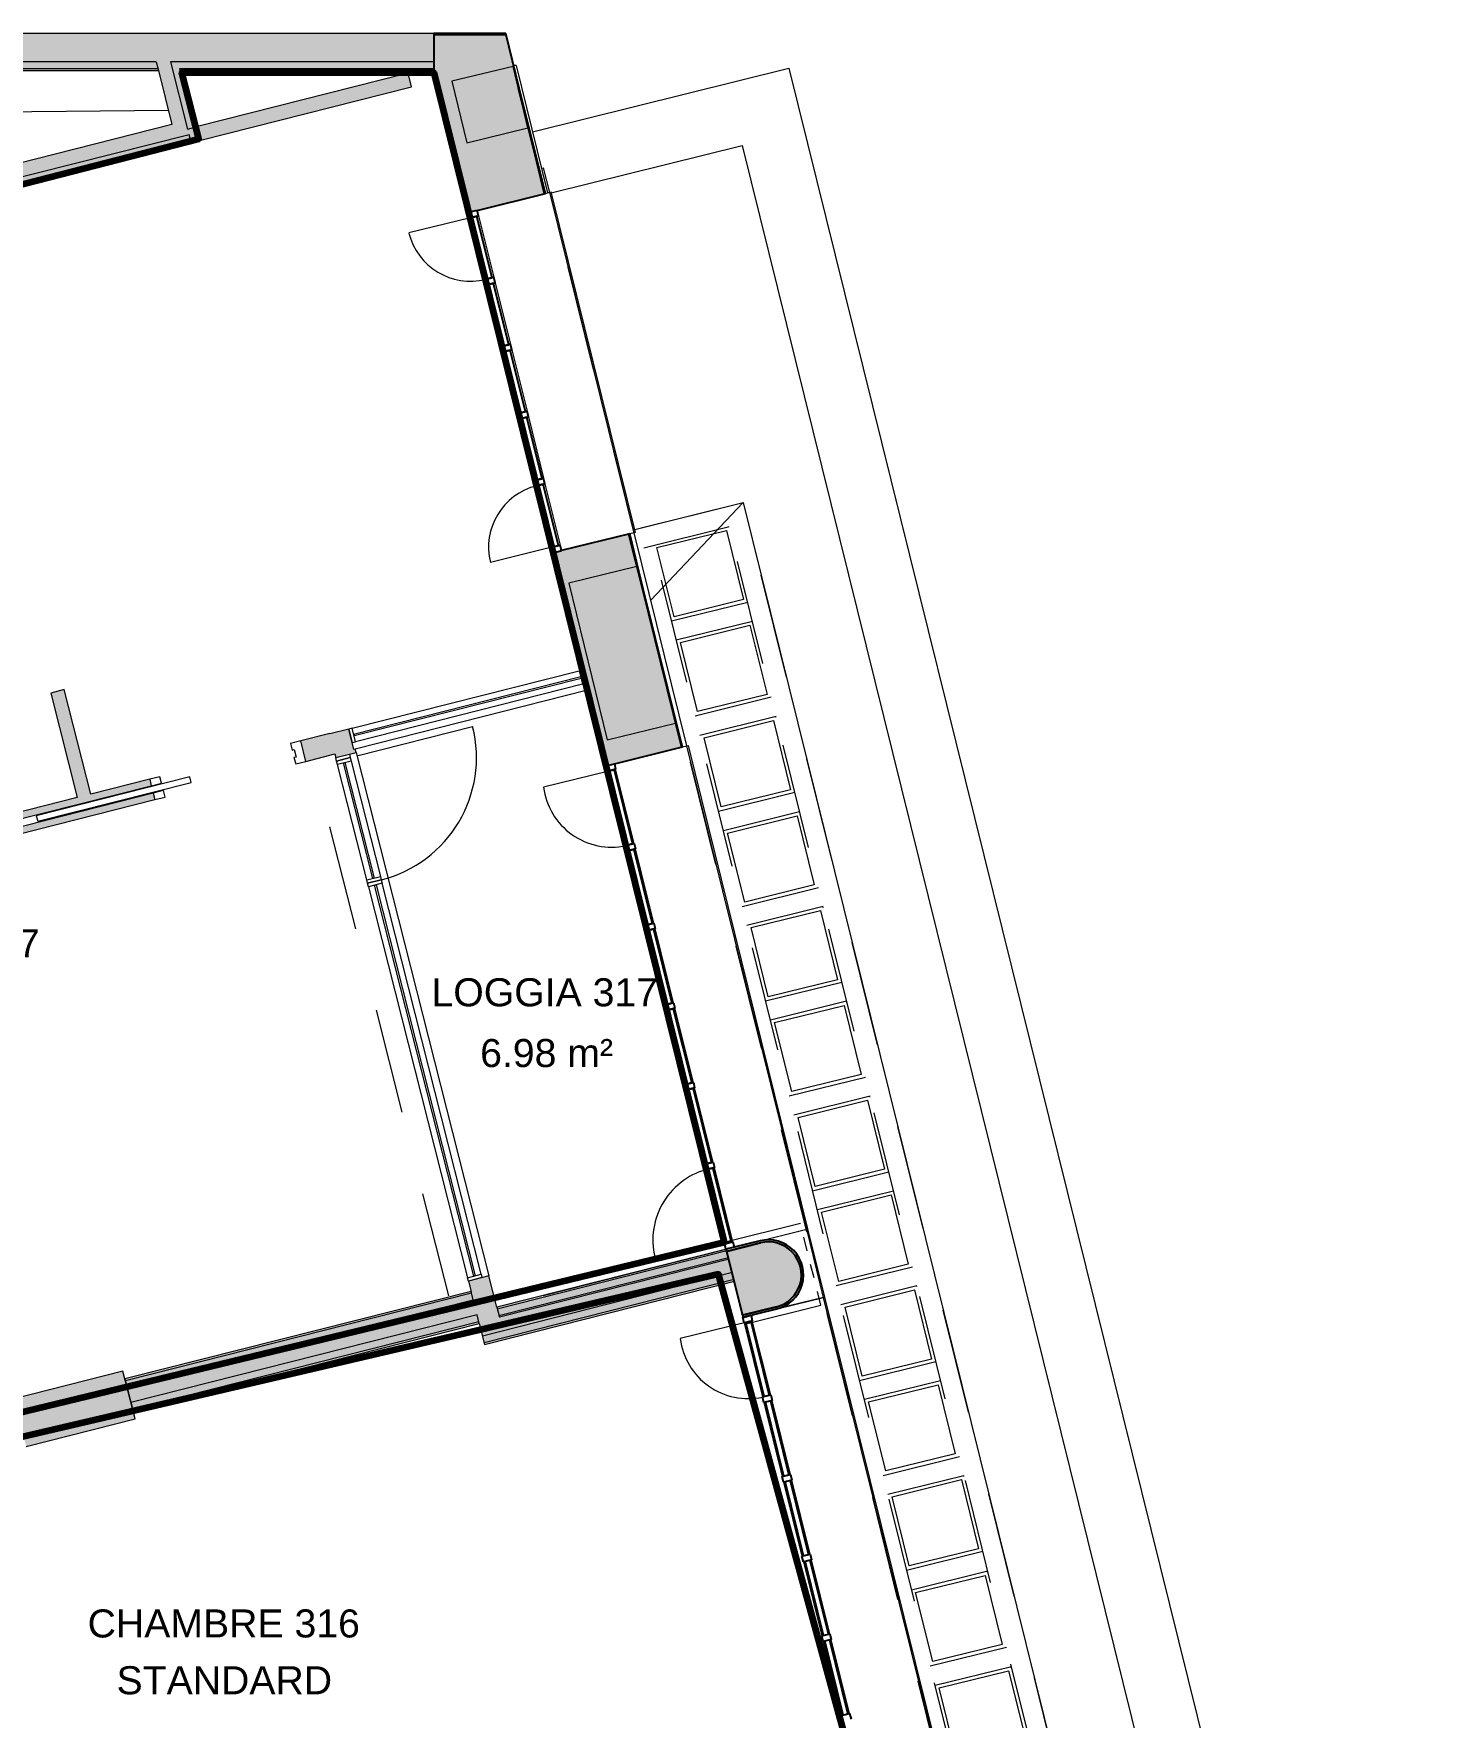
# Model space of a CAD drawing. Header units: metres. Extents: x -227.9 to -140, y 38 to 92.1.
# Drawn here: x -150.71 to -140.77, y 57.11 to 69.11 of the extents above; entities that cross this region are included whole.
import ezdxf

# ---------------------------------------------------------------- set-up
doc = ezdxf.new("R2010")
doc.units = ezdxf.units.M
doc.linetypes.add('JIS_02_0.7', pattern=[1.35, 0.75, -0.6])
doc.linetypes.add('Projeté', pattern=[0.003969, 0.002381, -0.001587])
for name, color, linetype, lineweight in [('A-AREA-IDEN', 7, 'Continuous', 9), ('A-DOOR', 7, 'Continuous', 5), ('A-FLOR', 7, 'Continuous', 5), ('A-GLAZ', 7, 'Continuous', 5), ('A-WALL', 7, 'Continuous', 5), ('A-WALL-PATT', 7, 'Continuous', 13), ('I-WALL', 7, 'Continuous', 5), ('Q-SPCQ', 7, 'Continuous', 5), ('S-COLS', 7, 'Continuous', 5)]:
    doc.layers.add(name, color=color, linetype=linetype, lineweight=lineweight)
doc.layers.add('A-DETL', color=94, linetype='Continuous', lineweight=5, true_color=0x00a600)
doc.layers.add('A-DETL-MBND', color=9, linetype='Continuous', lineweight=5, true_color=0xc0c0c0)
doc.layers.add('Chambre', color=40, linetype='Continuous')
doc.styles.add('Arial_1', font='arial.ttf', dxfattribs={"height": 0.2})

msp = doc.modelspace()

# ---------------------------------------------------------------- hatches: boundary and pattern name
at = {"layer": 'A-WALL', "true_color": 0xaaaaaa}
msp.add_hatch(color=253, dxfattribs=at).paths.add_polyline_path([(-147.893, 68.911), (-147.856, 68.911), (-147.856, 69.111), (-169.889, 69.111), (-169.889, 68.911), (-149.537, 68.911)])
at = {"layer": 'A-WALL', "true_color": 0x808080}
for points in [[(-147.341, 69.101), (-147.344, 69.111), (-147.856, 69.111), (-147.856, 69.101)], [(-147.791, 68.588), (-147.247, 68.723), (-147.341, 69.101), (-147.856, 69.101), (-147.856, 68.849), (-147.813, 68.679)], [(-146.627, 63.89), (-146.094, 64.022), (-146.109, 64.087), (-146.546, 63.978), (-146.549, 63.988), (-146.597, 63.976), (-146.607, 64.015), (-146.655, 64.003)], [(-146.094, 64.022), (-146.084, 64.025), (-146.1, 64.089), (-146.109, 64.087)], [(-145.654, 59.959), (-145.411, 60.019), (-145.358, 60.038), (-145.312, 60.069), (-145.273, 60.109), (-145.244, 60.157), (-145.226, 60.21), (-145.221, 60.266), (-145.228, 60.321), (-145.248, 60.374), (-145.278, 60.421), (-145.319, 60.46), (-145.367, 60.488), (-145.42, 60.506), (-145.476, 60.511), (-145.531, 60.504), (-145.774, 60.444), (-145.77, 60.429), (-145.527, 60.489), (-145.475, 60.496), (-145.423, 60.491), (-145.373, 60.475), (-145.328, 60.448), (-145.29, 60.411), (-145.261, 60.367), (-145.243, 60.318), (-145.236, 60.266), (-145.241, 60.213), (-145.257, 60.163), (-145.285, 60.118), (-145.321, 60.08), (-145.365, 60.051), (-145.414, 60.033), (-145.657, 59.973)], [(-145.657, 59.973), (-145.414, 60.033), (-145.365, 60.051), (-145.321, 60.08), (-145.285, 60.118), (-145.257, 60.163), (-145.241, 60.213), (-145.236, 60.266), (-145.243, 60.318), (-145.261, 60.367), (-145.29, 60.411), (-145.328, 60.448), (-145.373, 60.475), (-145.426, 60.492), (-145.475, 60.496), (-145.527, 60.489), (-145.77, 60.429), (-145.69, 60.106)]]:
    msp.add_hatch(color=8, dxfattribs=at).paths.add_polyline_path(points)
at = {"layer": 'A-WALL', "true_color": 0xaaaaaa}
h = msp.add_hatch(color=253, dxfattribs=at)
h.paths.add_polyline_path([(-147.856, 68.861), (-147.856, 68.911), (-149.733, 68.911), (-149.72, 68.861), (-147.893, 68.861)])
h.paths.add_polyline_path([(-150.359, 68.861), (-149.824, 68.861), (-149.836, 68.911), (-154.407, 68.911), (-154.394, 68.861), (-151.182, 68.861)])
h.paths.add_polyline_path([(-154.549, 68.861), (-154.554, 68.882), (-154.639, 68.861), (-154.601, 68.861)])
h.paths.add_polyline_path([(-155.293, 68.861), (-155.25, 68.861), (-155.052, 68.911), (-161.283, 68.911), (-161.269, 68.861), (-156.115, 68.861)])
h.paths.add_polyline_path([(-161.476, 68.861), (-161.425, 68.861), (-161.438, 68.911), (-169.889, 68.911), (-169.889, 68.861), (-161.871, 68.861)])
h = msp.add_hatch(color=253, dxfattribs=at)
h.paths.add_polyline_path([(-147.856, 68.848), (-147.856, 68.861), (-149.669, 68.861), (-149.666, 68.848), (-147.893, 68.848)])
h.paths.add_polyline_path([(-149.82, 68.848), (-149.824, 68.861), (-154.394, 68.861), (-154.391, 68.848), (-150.359, 68.848)])
h.paths.add_polyline_path([(-156.115, 68.848), (-155.301, 68.848), (-155.25, 68.861), (-161.269, 68.861), (-161.266, 68.848), (-157.76, 68.848)])
h.paths.add_polyline_path([(-161.473, 68.848), (-161.476, 68.861), (-169.889, 68.861), (-169.889, 68.848), (-161.486, 68.848)])
at = {"layer": 'A-WALL', "true_color": 0x808080}
h = msp.add_hatch(color=8, dxfattribs=at)
h.paths.add_polyline_path([(-143.142, 49.817), (-142.695, 49.927), (-142.697, 49.937), (-142.649, 49.949), (-142.659, 49.988), (-142.62, 49.998), (-143.28, 52.662), (-143.717, 52.554), (-143.714, 52.545), (-143.763, 52.533), (-143.753, 52.494), (-143.802, 52.482), (-143.168, 49.925)])
h.paths.add_polyline_path([(-146.597, 63.976), (-146.549, 63.988), (-146.546, 63.978), (-146.109, 64.087), (-146.372, 65.148), (-146.809, 65.04), (-146.807, 65.03), (-146.855, 65.018), (-146.846, 64.979), (-146.894, 64.967), (-146.655, 64.003), (-146.607, 64.015)])
h.paths.add_polyline_path([(-147.615, 68.086), (-147.566, 68.098), (-147.564, 68.088), (-147.127, 68.196), (-147.257, 68.72), (-147.791, 68.588), (-147.673, 68.112), (-147.625, 68.124)])
h = msp.add_hatch(color=8, dxfattribs=at)
h.paths.add_polyline_path([(-142.62, 49.998), (-142.61, 50), (-143.27, 52.665), (-143.28, 52.662), (-142.959, 51.367)])
h.paths.add_polyline_path([(-146.109, 64.087), (-146.1, 64.089), (-146.363, 65.151), (-146.372, 65.148), (-146.248, 64.646)])
h.paths.add_polyline_path([(-147.127, 68.196), (-147.118, 68.198), (-147.247, 68.723), (-147.257, 68.72), (-147.247, 68.679)])
h = msp.add_hatch(color=8, dxfattribs=at)
h.paths.add_polyline_path([(-146.894, 64.967), (-146.846, 64.979), (-146.855, 65.018), (-146.807, 65.03), (-146.809, 65.04), (-146.372, 65.148), (-146.47, 65.543), (-147.004, 65.41), (-146.946, 65.175)])
h.paths.add_polyline_path([(-147.605, 67.837), (-147.071, 67.969), (-147.127, 68.196), (-147.564, 68.088), (-147.566, 68.098), (-147.615, 68.086), (-147.625, 68.124), (-147.673, 68.112), (-147.609, 67.851)])
h = msp.add_hatch(color=8, dxfattribs=at)
h.paths.add_polyline_path([(-146.372, 65.148), (-146.363, 65.151), (-146.46, 65.545), (-146.47, 65.543), (-146.451, 65.464)])
h.paths.add_polyline_path([(-147.071, 67.969), (-147.061, 67.972), (-147.118, 68.198), (-147.127, 68.196), (-147.114, 68.143)])
at = {"layer": 'A-WALL-PATT', "lineweight": 5, "true_color": 0xaaaaaa}
for points in [[(-147.389, 59.959), (-145.752, 60.374), (-145.755, 60.383), (-147.392, 59.969)], [(-150.04, 59.448), (-147.573, 60.073), (-147.575, 60.082), (-150.043, 59.458)]]:
    msp.add_hatch(color=253, dxfattribs=at).paths.add_polyline_path(points)
at = {"layer": 'I-WALL', "true_color": 0xaaaaaa}
for points in [[(-149.723, 68.463), (-149.626, 68.487), (-149.733, 68.911), (-149.836, 68.911), (-149.778, 68.679)], [(-149.612, 68.431), (-149.563, 68.443), (-149.669, 68.861), (-149.72, 68.861), (-149.626, 68.487)], [(-149.563, 68.443), (-149.551, 68.447), (-149.652, 68.848), (-149.666, 68.848), (-149.577, 68.5)], [(-149.587, 68.334), (-148.015, 68.732), (-148.04, 68.829), (-149.612, 68.431), (-149.589, 68.342)], [(-153.993, 67.278), (-149.601, 68.39), (-149.626, 68.487), (-154.018, 67.375)], [(-150.398, 63.664), (-150.301, 63.689), (-150.491, 64.434), (-150.587, 64.409), (-150.436, 63.811)], [(-147.404, 60.017), (-145.767, 60.432), (-145.77, 60.444), (-147.407, 60.03)], [(-147.392, 59.969), (-145.755, 60.383), (-145.767, 60.432), (-147.404, 60.017)], [(-147.498, 59.777), (-145.715, 60.228), (-145.728, 60.277), (-147.51, 59.825)], [(-147.365, 59.862), (-145.728, 60.277), (-145.752, 60.374), (-147.389, 59.959)], [(-150.055, 59.506), (-147.588, 60.131), (-147.591, 60.143), (-150.058, 59.519)], [(-147.495, 59.764), (-145.712, 60.216), (-145.715, 60.228), (-147.498, 59.777)], [(-150.043, 59.458), (-147.575, 60.082), (-147.588, 60.131), (-150.055, 59.506)], [(-150.016, 59.351), (-147.548, 59.976), (-147.573, 60.073), (-150.04, 59.448)], [(-150.003, 59.302), (-147.536, 59.927), (-147.548, 59.976), (-150.016, 59.351)], [(-150, 59.29), (-147.533, 59.915), (-147.536, 59.927), (-150.003, 59.302)]]:
    msp.add_hatch(color=253, dxfattribs=at).paths.add_polyline_path(points)
h = msp.add_hatch(color=253, dxfattribs=at)
h.paths.add_polyline_path([(-153.981, 67.229), (-151.483, 67.862), (-151.496, 67.91), (-153.993, 67.278)])
h.paths.add_polyline_path([(-151.387, 67.887), (-149.589, 68.342), (-149.601, 68.39), (-151.399, 67.935)])
h = msp.add_hatch(color=253, dxfattribs=at)
h.paths.add_polyline_path([(-153.978, 67.217), (-151.48, 67.849), (-151.483, 67.862), (-153.981, 67.229)])
h.paths.add_polyline_path([(-151.383, 67.874), (-149.525, 68.345), (-149.526, 68.35), (-149.587, 68.334), (-149.589, 68.342), (-151.387, 67.887)])
h = msp.add_hatch(color=253, dxfattribs=at)
h.paths.add_polyline_path([(-152.879, 62.881), (-149.845, 63.65), (-149.856, 63.696), (-150.894, 63.433), (-150.907, 63.486), (-149.87, 63.749), (-149.881, 63.795), (-152.916, 63.026)])
h.paths.add_polyline_path([(-148.769, 63.922), (-148.562, 63.975), (-148.598, 64.12), (-148.805, 64.068), (-148.777, 63.953)])
h = msp.add_hatch(color=253, dxfattribs=at)
h.paths.add_polyline_path([(-147.51, 59.825), (-147.365, 59.862), (-147.464, 60.254), (-147.61, 60.217), (-147.533, 59.915)])
h.paths.add_polyline_path([(-148.555, 63.949), (-148.41, 63.986), (-148.416, 64.01), (-148.426, 64.007), (-148.463, 64.153), (-148.598, 64.119), (-148.562, 63.975)])
at = {"layer": 'S-COLS', "true_color": 0x808080}
for points in [[(-147.622, 68.333), (-147.185, 68.44), (-147.291, 68.877), (-147.728, 68.771), (-147.706, 68.679)], [(-146.62, 64.076), (-146.134, 64.195), (-146.408, 65.312), (-146.894, 65.193), (-146.698, 64.392)], [(-150.762, 59.038), (-149.986, 59.234), (-150.072, 59.574), (-150.848, 59.377)]]:
    msp.add_hatch(color=8, dxfattribs=at).paths.add_polyline_path(points)

# ---------------------------------------------------------------- linework, layer by layer
at = {"layer": 'A-DETL', "color": 7, "linetype": 'JIS_02_0.7'}
for p, q in [((-146.393, 65.407), (-147.008, 67.892)), ((-145.65, 65.765), (-146.392, 65.581)), ((-142.097, 51.419), (-145.65, 65.765)), ((-143.249, 52.705), (-146.03, 63.931))]:
    msp.add_line(p, q, dxfattribs=at)
at = {"layer": 'A-DETL', "color": 9, "linetype": 'JIS_02_0.7', "lineweight": 9, "true_color": 0xc0c0c0}
for p, q in [((-146.359, 65.446), (-145.757, 65.595)), ((-146.266, 65.447), (-145.771, 65.569)), ((-145.771, 65.569), (-145.649, 65.076)), ((-145.757, 65.595), (-145.752, 65.597)), ((-142.264, 51.516), (-145.752, 65.596)), ((-142.808, 51.382), (-146.295, 65.462)), ((-146.144, 64.954), (-146.266, 65.447)), ((-145.649, 65.076), (-146.144, 64.954)), ((-146.162, 64.924), (-145.619, 65.058)), ((-146.129, 64.789), (-145.585, 64.923)), ((-146.098, 64.77), (-145.603, 64.893)), ((-145.603, 64.893), (-145.481, 64.4)), ((-145.589, 64.919), (-145.584, 64.92)), ((-145.976, 64.277), (-146.098, 64.77)), ((-145.994, 64.247), (-145.451, 64.382)), ((-145.481, 64.4), (-145.976, 64.277)), ((-145.96, 64.109), (-145.417, 64.244)), ((-145.421, 64.239), (-145.416, 64.241)), ((-145.93, 64.091), (-145.435, 64.213)), ((-145.435, 64.213), (-145.313, 63.72)), ((-145.808, 63.598), (-145.93, 64.091)), ((-147.75, 60.112), (-148.711, 63.909)), ((-145.826, 63.568), (-145.283, 63.702)), ((-145.313, 63.72), (-145.808, 63.598)), ((-145.792, 63.43), (-145.249, 63.565)), ((-145.762, 63.411), (-145.267, 63.534)), ((-145.267, 63.534), (-145.145, 63.041)), ((-145.253, 63.56), (-145.248, 63.561)), ((-145.64, 62.918), (-145.762, 63.411)), ((-145.658, 62.888), (-145.114, 63.023)), ((-145.145, 63.041), (-145.64, 62.918)), ((-145.625, 62.755), (-145.082, 62.89)), ((-145.595, 62.737), (-145.1, 62.859)), ((-145.1, 62.859), (-144.978, 62.366)), ((-145.084, 62.88), (-145.079, 62.882)), ((-145.473, 62.244), (-145.595, 62.737)), ((-145.491, 62.214), (-144.947, 62.348)), ((-144.978, 62.366), (-145.473, 62.244)), ((-145.457, 62.079), (-144.914, 62.214)), ((-145.427, 62.06), (-144.932, 62.183)), ((-144.932, 62.183), (-144.81, 61.69)), ((-144.918, 62.209), (-144.913, 62.21)), ((-145.305, 61.568), (-145.427, 62.06)), ((-145.323, 61.537), (-144.78, 61.672)), ((-144.81, 61.69), (-145.305, 61.568)), ((-145.29, 61.403), (-144.747, 61.537)), ((-145.26, 61.384), (-144.765, 61.507)), ((-144.765, 61.507), (-144.643, 61.014)), ((-144.751, 61.533), (-144.746, 61.534)), ((-145.138, 60.891), (-145.26, 61.384)), ((-145.156, 60.861), (-144.612, 60.996)), ((-144.643, 61.014), (-145.138, 60.891)), ((-145.122, 60.727), (-144.579, 60.861)), ((-145.092, 60.708), (-144.597, 60.831)), ((-144.597, 60.831), (-144.475, 60.338)), ((-144.583, 60.857), (-144.578, 60.858)), ((-144.97, 60.215), (-145.092, 60.708)), ((-144.988, 60.185), (-144.445, 60.319)), ((-144.475, 60.338), (-144.97, 60.215)), ((-144.955, 60.05), (-144.412, 60.185)), ((-144.925, 60.032), (-144.43, 60.154)), ((-144.43, 60.154), (-144.308, 59.661)), ((-144.416, 60.18), (-144.411, 60.182)), ((-144.803, 59.539), (-144.925, 60.032)), ((-144.308, 59.661), (-144.803, 59.539)), ((-144.821, 59.509), (-144.277, 59.643)), ((-144.787, 59.374), (-144.244, 59.509)), ((-144.757, 59.355), (-144.262, 59.478)), ((-144.262, 59.478), (-144.14, 58.985)), ((-144.248, 59.504), (-144.243, 59.505)), ((-144.635, 58.863), (-144.757, 59.355)), ((-144.653, 58.832), (-144.11, 58.967)), ((-144.14, 58.985), (-144.635, 58.863)), ((-144.62, 58.698), (-144.077, 58.832)), ((-144.081, 58.828), (-144.076, 58.829)), ((-144.59, 58.679), (-144.095, 58.802)), ((-144.095, 58.802), (-143.973, 58.309)), ((-144.468, 58.186), (-144.59, 58.679)), ((-144.486, 58.156), (-143.942, 58.291)), ((-143.973, 58.309), (-144.468, 58.186)), ((-144.451, 58.015), (-143.908, 58.15)), ((-144.422, 57.996), (-143.927, 58.119)), ((-143.927, 58.119), (-143.805, 57.626)), ((-143.913, 58.145), (-143.907, 58.147)), ((-144.3, 57.504), (-144.422, 57.996)), ((-143.805, 57.626), (-144.3, 57.504)), ((-144.317, 57.474), (-143.773, 57.608)), ((-144.283, 57.335), (-143.739, 57.47)), ((-144.254, 57.316), (-143.759, 57.439)), ((-143.759, 57.439), (-143.637, 56.946)), ((-143.745, 57.465), (-143.738, 57.467)), ((-144.132, 56.823), (-144.254, 57.316))]:
    msp.add_line(p, q, dxfattribs=at)
at = {"layer": 'A-DETL-MBND', "lineweight": 9}
for p, q in [((-147.269, 68.885), (-147.288, 68.885)), ((-147.269, 68.885), (-147.046, 67.976)), ((-147.153, 68.412), (-145.325, 68.865)), ((-145.325, 68.865), (-140.767, 50.462)), ((-149.748, 68.562), (-152.18, 68.538)), ((-147.789, 68.58), (-147.791, 68.58)), ((-147.019, 67.977), (-145.658, 68.314)), ((-145.658, 68.314), (-141.209, 50.353)), ((-147.089, 68.151), (-147.074, 68.155)), ((-147.03, 67.979), (-147.074, 68.155)), ((-146.424, 65.576), (-145.65, 65.768)), ((-146.31, 65.072), (-145.65, 65.768)), ((-145.65, 65.768), (-142.095, 51.413))]:
    msp.add_line(p, q, dxfattribs=at)
at = {"layer": 'A-DOOR', "color": 9, "true_color": 0xc0c0c0}
for p, q in [((-148.805, 64.068), (-148.878, 64.049)), ((-148.878, 64.049), (-148.867, 64.003)), ((-148.867, 64.003), (-148.852, 64.007)), ((-148.852, 64.007), (-148.838, 63.953)), ((-148.769, 63.922), (-148.805, 64.068)), ((-148.838, 63.953), (-148.853, 63.95)), ((-148.853, 63.95), (-148.841, 63.904)), ((-148.841, 63.904), (-148.769, 63.922)), ((-149.809, 63.813), (-149.881, 63.795)), ((-149.881, 63.795), (-149.87, 63.749)), ((-149.87, 63.749), (-149.797, 63.767)), ((-149.797, 63.767), (-149.809, 63.813)), ((-149.784, 63.714), (-149.856, 63.696)), ((-149.856, 63.696), (-149.845, 63.65)), ((-149.845, 63.65), (-149.772, 63.668)), ((-149.772, 63.668), (-149.784, 63.714))]:
    msp.add_line(p, q, dxfattribs=at)
at = {"layer": 'A-DOOR', "lineweight": 9}
for p, q in [((-149.595, 63.811), (-150.69, 63.533)), ((-150.68, 63.495), (-149.585, 63.772)), ((-149.585, 63.772), (-149.595, 63.811)), ((-150.69, 63.533), (-150.68, 63.495))]:
    msp.add_line(p, q, dxfattribs=at)
at = {"layer": 'A-FLOR'}
for p, q in [((-149.652, 68.848), (-149.565, 68.503)), ((-147.511, 67.456), (-147.857, 68.848)), ((-147.076, 60.114), (-145.774, 60.444)), ((-149.413, 59.439), (-150, 59.29))]:
    msp.add_line(p, q, dxfattribs=at)
at = {"layer": 'A-GLAZ', "lineweight": 9}
for p, q in [((-147.061, 67.972), (-147.029, 67.98)), ((-147.029, 67.98), (-147.02, 67.982)), ((-146.428, 65.553), (-147.029, 67.98)), ((-146.419, 65.555), (-147.02, 67.982)), ((-147.595, 67.798), (-148.034, 67.69)), ((-147.487, 67.359), (-147.595, 67.798)), ((-147.537, 67.813), (-147.428, 67.374)), ((-147.368, 66.882), (-147.477, 67.321)), ((-147.419, 67.335), (-147.31, 66.896)), ((-147.25, 66.404), (-147.359, 66.843)), ((-147.301, 66.857), (-147.192, 66.419)), ((-147.132, 65.927), (-147.24, 66.365)), ((-147.182, 66.38), (-147.074, 65.941)), ((-147.014, 65.449), (-147.122, 65.888)), ((-147.064, 65.902), (-146.955, 65.464)), ((-146.428, 65.553), (-146.46, 65.545)), ((-146.419, 65.555), (-146.428, 65.553)), ((-147.014, 65.449), (-147.452, 65.34)), ((-146.084, 64.025), (-146.052, 64.033)), ((-146.052, 64.033), (-146.042, 64.035)), ((-145.198, 60.586), (-146.052, 64.033)), ((-145.189, 60.589), (-146.042, 64.035)), ((-146.428, 63.337), (-146.56, 63.866)), ((-146.618, 63.851), (-147.074, 63.738)), ((-146.618, 63.851), (-146.487, 63.322)), ((-146.477, 63.283), (-146.346, 62.754)), ((-146.288, 62.769), (-146.419, 63.298)), ((-146.336, 62.716), (-146.205, 62.186)), ((-146.147, 62.201), (-146.278, 62.73)), ((-146.196, 62.148), (-146.065, 61.619)), ((-146.006, 61.633), (-146.138, 62.162)), ((-145.866, 61.065), (-145.997, 61.594)), ((-146.055, 61.58), (-145.924, 61.051)), ((-145.914, 61.012), (-145.783, 60.483)), ((-145.725, 60.497), (-145.856, 61.026)), ((-145.242, 60.627), (-145.786, 60.492)), ((-145.511, 60.509), (-145.531, 60.504)), ((-145.189, 60.589), (-145.198, 60.586)), ((-145.783, 60.483), (-146.273, 60.361)), ((-145.642, 59.91), (-145.098, 60.045)), ((-145.595, 59.973), (-145.078, 60.101)), ((-145.078, 60.101), (-145.068, 60.103)), ((-144.224, 56.655), (-145.078, 60.101)), ((-144.215, 56.657), (-145.068, 60.103)), ((-145.644, 59.92), (-146.1, 59.807)), ((-145.644, 59.92), (-145.513, 59.391)), ((-145.455, 59.405), (-145.586, 59.934)), ((-145.503, 59.352), (-145.372, 58.823)), ((-145.314, 58.837), (-145.445, 59.366)), ((-145.363, 58.784), (-145.232, 58.255)), ((-145.173, 58.269), (-145.304, 58.798)), ((-145.033, 57.701), (-145.164, 58.23)), ((-145.222, 58.216), (-145.091, 57.687)), ((-145.081, 57.648), (-144.95, 57.119)), ((-144.892, 57.133), (-145.023, 57.662))]:
    msp.add_line(p, q, dxfattribs=at)
at = {"layer": 'A-GLAZ', "lineweight": 25}
for p, q in [((-147.547, 67.851), (-147.605, 67.837)), ((-147.605, 67.837), (-147.595, 67.798)), ((-147.537, 67.813), (-147.547, 67.851)), ((-147.595, 67.798), (-147.537, 67.813)), ((-147.549, 67.81), (-147.584, 67.801)), ((-147.584, 67.801), (-147.475, 67.362)), ((-147.44, 67.371), (-147.549, 67.81)), ((-147.428, 67.374), (-147.487, 67.359)), ((-147.487, 67.359), (-147.477, 67.321)), ((-147.475, 67.362), (-147.44, 67.371)), ((-147.419, 67.335), (-147.428, 67.374)), ((-147.477, 67.321), (-147.419, 67.335)), ((-147.43, 67.332), (-147.465, 67.323)), ((-147.465, 67.323), (-147.357, 66.885)), ((-147.322, 66.893), (-147.43, 67.332)), ((-147.31, 66.896), (-147.368, 66.882)), ((-147.368, 66.882), (-147.359, 66.843)), ((-147.357, 66.885), (-147.322, 66.893)), ((-147.301, 66.857), (-147.31, 66.896)), ((-147.359, 66.843), (-147.301, 66.857)), ((-147.312, 66.855), (-147.347, 66.846)), ((-147.347, 66.846), (-147.238, 66.407)), ((-147.203, 66.416), (-147.312, 66.855)), ((-147.192, 66.419), (-147.25, 66.404)), ((-147.25, 66.404), (-147.24, 66.365)), ((-147.238, 66.407), (-147.203, 66.416)), ((-147.182, 66.38), (-147.192, 66.419)), ((-147.24, 66.365), (-147.182, 66.38)), ((-147.194, 66.377), (-147.229, 66.368)), ((-147.229, 66.368), (-147.12, 65.93)), ((-147.085, 65.938), (-147.194, 66.377)), ((-147.074, 65.941), (-147.132, 65.927)), ((-147.132, 65.927), (-147.122, 65.888)), ((-147.12, 65.93), (-147.085, 65.938)), ((-147.064, 65.902), (-147.074, 65.941)), ((-147.122, 65.888), (-147.064, 65.902)), ((-147.076, 65.899), (-147.111, 65.891)), ((-147.111, 65.891), (-147.002, 65.452)), ((-146.967, 65.461), (-147.076, 65.899)), ((-146.955, 65.464), (-147.014, 65.449)), ((-147.014, 65.449), (-147.004, 65.41)), ((-147.004, 65.41), (-146.946, 65.425)), ((-147.002, 65.452), (-146.967, 65.461)), ((-146.946, 65.425), (-146.955, 65.464)), ((-146.627, 63.89), (-146.569, 63.905)), ((-146.618, 63.851), (-146.627, 63.89)), ((-146.56, 63.866), (-146.618, 63.851)), ((-146.606, 63.854), (-146.571, 63.863)), ((-146.571, 63.863), (-146.44, 63.334)), ((-146.569, 63.905), (-146.56, 63.866)), ((-146.475, 63.325), (-146.606, 63.854)), ((-146.487, 63.322), (-146.428, 63.337)), ((-146.477, 63.283), (-146.487, 63.322)), ((-146.419, 63.298), (-146.477, 63.283)), ((-146.44, 63.334), (-146.475, 63.325)), ((-146.465, 63.286), (-146.43, 63.295)), ((-146.334, 62.757), (-146.465, 63.286)), ((-146.43, 63.295), (-146.299, 62.766)), ((-146.428, 63.337), (-146.419, 63.298)), ((-146.346, 62.754), (-146.288, 62.769)), ((-146.336, 62.716), (-146.346, 62.754)), ((-146.278, 62.73), (-146.336, 62.716)), ((-146.299, 62.766), (-146.334, 62.757)), ((-146.325, 62.718), (-146.29, 62.727)), ((-146.194, 62.189), (-146.325, 62.718)), ((-146.29, 62.727), (-146.159, 62.198)), ((-146.288, 62.769), (-146.278, 62.73)), ((-146.205, 62.186), (-146.147, 62.201)), ((-146.196, 62.148), (-146.205, 62.186)), ((-146.159, 62.198), (-146.194, 62.189)), ((-146.147, 62.201), (-146.138, 62.162)), ((-146.138, 62.162), (-146.196, 62.148)), ((-146.184, 62.15), (-146.149, 62.159)), ((-146.053, 61.621), (-146.184, 62.15)), ((-146.149, 62.159), (-146.018, 61.63)), ((-146.065, 61.619), (-146.006, 61.633)), ((-146.055, 61.58), (-146.065, 61.619)), ((-145.997, 61.594), (-146.055, 61.58)), ((-146.018, 61.63), (-146.053, 61.621)), ((-146.043, 61.583), (-146.008, 61.591)), ((-145.912, 61.053), (-146.043, 61.583)), ((-146.008, 61.591), (-145.877, 61.062)), ((-146.006, 61.633), (-145.997, 61.594)), ((-145.924, 61.051), (-145.866, 61.065)), ((-145.914, 61.012), (-145.924, 61.051)), ((-145.856, 61.026), (-145.914, 61.012)), ((-145.877, 61.062), (-145.912, 61.053)), ((-145.903, 61.015), (-145.868, 61.023)), ((-145.772, 60.486), (-145.903, 61.015)), ((-145.868, 61.023), (-145.737, 60.494)), ((-145.866, 61.065), (-145.856, 61.026)), ((-145.783, 60.483), (-145.725, 60.497)), ((-145.774, 60.444), (-145.783, 60.483)), ((-145.716, 60.458), (-145.774, 60.444)), ((-145.737, 60.494), (-145.772, 60.486)), ((-145.725, 60.497), (-145.716, 60.458)), ((-145.654, 59.958), (-145.595, 59.973)), ((-145.644, 59.92), (-145.654, 59.958)), ((-145.586, 59.934), (-145.644, 59.92)), ((-145.632, 59.922), (-145.597, 59.931)), ((-145.501, 59.393), (-145.632, 59.922)), ((-145.597, 59.931), (-145.466, 59.402)), ((-145.595, 59.973), (-145.586, 59.934)), ((-145.513, 59.391), (-145.455, 59.405)), ((-145.503, 59.352), (-145.513, 59.391)), ((-145.445, 59.366), (-145.503, 59.352)), ((-145.466, 59.402), (-145.501, 59.393)), ((-145.492, 59.355), (-145.457, 59.363)), ((-145.361, 58.825), (-145.492, 59.355)), ((-145.457, 59.363), (-145.326, 58.834)), ((-145.455, 59.405), (-145.445, 59.366)), ((-145.372, 58.823), (-145.314, 58.837)), ((-145.363, 58.784), (-145.372, 58.823)), ((-145.326, 58.834), (-145.361, 58.825)), ((-145.314, 58.837), (-145.304, 58.798)), ((-145.304, 58.798), (-145.363, 58.784)), ((-145.351, 58.787), (-145.316, 58.795)), ((-145.22, 58.258), (-145.351, 58.787)), ((-145.316, 58.795), (-145.185, 58.266)), ((-145.232, 58.255), (-145.173, 58.269)), ((-145.222, 58.216), (-145.232, 58.255)), ((-145.164, 58.23), (-145.222, 58.216)), ((-145.185, 58.266), (-145.22, 58.258)), ((-145.21, 58.219), (-145.175, 58.227)), ((-145.175, 58.227), (-145.044, 57.698)), ((-145.173, 58.269), (-145.164, 58.23)), ((-145.079, 57.69), (-145.21, 58.219)), ((-145.091, 57.687), (-145.033, 57.701)), ((-145.081, 57.648), (-145.091, 57.687)), ((-145.023, 57.662), (-145.081, 57.648)), ((-145.044, 57.698), (-145.079, 57.69)), ((-145.07, 57.651), (-145.035, 57.659)), ((-144.939, 57.122), (-145.07, 57.651)), ((-145.035, 57.659), (-144.904, 57.13)), ((-145.033, 57.701), (-145.023, 57.662)), ((-144.95, 57.119), (-144.892, 57.133)), ((-144.941, 57.08), (-144.95, 57.119)), ((-144.904, 57.13), (-144.939, 57.122)), ((-144.892, 57.133), (-144.882, 57.094))]:
    msp.add_line(p, q, dxfattribs=at)
at = {"layer": 'A-GLAZ'}
for p, q in [((-148.439, 64.159), (-146.82, 64.569)), ((-146.796, 64.472), (-148.414, 64.062)), ((-148.404, 63.962), (-147.58, 64.171)), ((-148.334, 63.077), (-148.543, 63.901)), ((-148.446, 63.925), (-148.237, 63.101)), ((-148.322, 63.028), (-147.616, 60.241)), ((-147.519, 60.266), (-148.225, 63.053))]:
    msp.add_line(p, q, dxfattribs=at)
at = {"layer": 'A-GLAZ', "lineweight": 13}
for p, q in [((-146.809, 64.525), (-148.428, 64.115)), ((-148.425, 64.106), (-146.807, 64.516)), ((-146.796, 64.575), (-146.82, 64.569)), ((-146.82, 64.569), (-146.796, 64.472)), ((-146.807, 64.516), (-146.809, 64.525)), ((-146.771, 64.478), (-146.796, 64.575)), ((-146.796, 64.472), (-146.771, 64.478)), ((-148.439, 64.159), (-148.463, 64.153)), ((-148.463, 64.153), (-148.439, 64.056)), ((-148.414, 64.062), (-148.439, 64.159)), ((-148.428, 64.115), (-148.425, 64.106)), ((-148.439, 64.056), (-148.414, 64.062)), ((-148.555, 63.949), (-148.458, 63.974)), ((-148.549, 63.925), (-148.555, 63.949)), ((-148.549, 63.925), (-148.452, 63.95)), ((-148.452, 63.95), (-148.549, 63.925)), ((-148.543, 63.901), (-148.549, 63.925)), ((-148.446, 63.925), (-148.543, 63.901)), ((-148.499, 63.912), (-148.49, 63.914)), ((-148.29, 63.088), (-148.499, 63.912)), ((-148.49, 63.914), (-148.281, 63.09)), ((-148.458, 63.974), (-148.452, 63.95)), ((-148.452, 63.95), (-148.446, 63.925)), ((-148.334, 63.077), (-148.237, 63.101)), ((-148.328, 63.053), (-148.334, 63.077)), ((-148.231, 63.077), (-148.328, 63.053)), ((-148.328, 63.053), (-148.231, 63.077)), ((-148.322, 63.028), (-148.328, 63.053)), ((-148.225, 63.053), (-148.322, 63.028)), ((-148.281, 63.09), (-148.29, 63.088)), ((-148.278, 63.039), (-148.268, 63.042)), ((-147.572, 60.252), (-148.278, 63.039)), ((-148.268, 63.042), (-147.562, 60.255)), ((-148.237, 63.101), (-148.231, 63.077)), ((-148.231, 63.077), (-148.225, 63.053)), ((-147.616, 60.241), (-147.519, 60.266)), ((-147.519, 60.266), (-147.513, 60.242)), ((-147.61, 60.217), (-147.616, 60.241)), ((-147.513, 60.242), (-147.61, 60.217)), ((-147.562, 60.255), (-147.572, 60.252))]:
    msp.add_line(p, q, dxfattribs=at)
at = {"layer": 'A-GLAZ', "linetype": 'Projeté', "lineweight": 9}
for p, q in [((-145.098, 60.045), (-145.242, 60.627)), ((-145.786, 60.492), (-145.642, 59.91))]:
    msp.add_line(p, q, dxfattribs=at)
at = {"layer": 'A-GLAZ', "lineweight": 9}
for centre, radius, start, end in [((-147.595, 67.798), 0.452, 193.9115, 283.9115), ((-147.014, 65.449), 0.452, 103.9115, 193.9115), ((-146.589, 63.8), 0.489, 187.2574, 282.0535), ((-145.774, 60.51), 0.521, 105.6539, 196.5771), ((-145.615, 59.868), 0.489, 187.2574, 282.0535)]:
    msp.add_arc(centre, radius, start, end, dxfattribs=at)
at = {"layer": 'A-GLAZ'}
msp.add_arc((-148.452, 63.95), 0.9, 284.2161, 14.2161, dxfattribs=at)
at = {"layer": 'A-WALL', "lineweight": 13}
for p, q in [((-147.856, 69.111), (-169.889, 69.111)), ((-147.856, 68.848), (-147.856, 69.111)), ((-154.391, 68.848), (-149.82, 68.848)), ((-149.652, 68.848), (-147.856, 68.848)), ((-146.053, 64.033), (-146.429, 65.553))]:
    msp.add_line(p, q, dxfattribs=at)
at = {"layer": 'A-WALL', "lineweight": 25}
for p, q in [((-147.344, 69.111), (-147.856, 69.111)), ((-147.856, 69.111), (-147.856, 68.849)), ((-147.247, 68.723), (-147.344, 69.111)), ((-147.856, 68.849), (-147.791, 68.588)), ((-147.118, 68.198), (-147.247, 68.723)), ((-147.791, 68.588), (-147.673, 68.112)), ((-147.061, 67.972), (-147.118, 68.198)), ((-147.673, 68.112), (-147.605, 67.837)), ((-147.547, 67.851), (-147.061, 67.972)), ((-146.46, 65.545), (-146.946, 65.425)), ((-146.363, 65.151), (-146.46, 65.545)), ((-147.004, 65.41), (-146.894, 64.967)), ((-146.1, 64.089), (-146.363, 65.151)), ((-146.894, 64.967), (-146.655, 64.003)), ((-146.655, 64.003), (-146.627, 63.89)), ((-146.569, 63.905), (-146.084, 64.025)), ((-146.084, 64.025), (-146.1, 64.089)), ((-145.531, 60.504), (-145.716, 60.458)), ((-145.774, 60.444), (-145.77, 60.429)), ((-145.527, 60.489), (-145.77, 60.429)), ((-145.77, 60.429), (-145.527, 60.489)), ((-145.77, 60.429), (-145.657, 59.973)), ((-145.657, 59.973), (-145.414, 60.033)), ((-145.414, 60.033), (-145.657, 59.973)), ((-145.657, 59.973), (-145.654, 59.959)), ((-145.654, 59.959), (-145.411, 60.019))]:
    msp.add_line(p, q, dxfattribs=at)
at = {"layer": 'A-WALL', "lineweight": 9}
for p, q in [((-147.341, 69.101), (-147.856, 69.101)), ((-147.247, 68.723), (-147.257, 68.72)), ((-147.257, 68.72), (-147.247, 68.723)), ((-147.257, 68.72), (-147.127, 68.196)), ((-147.127, 68.196), (-147.071, 67.969)), ((-146.47, 65.543), (-146.372, 65.148)), ((-146.372, 65.148), (-146.109, 64.087)), ((-146.109, 64.087), (-146.094, 64.022))]:
    msp.add_line(p, q, dxfattribs=at)
at = {"layer": 'A-WALL'}
for p, q in [((-149.836, 68.911), (-154.407, 68.911)), ((-149.836, 68.911), (-149.82, 68.848)), ((-147.856, 68.911), (-149.733, 68.911)), ((-149.733, 68.911), (-149.612, 68.431)), ((-149.824, 68.861), (-154.394, 68.861)), ((-147.856, 68.861), (-149.669, 68.861)), ((-149.669, 68.861), (-149.563, 68.443)), ((-149.612, 68.431), (-149.551, 68.447)), ((-149.601, 68.39), (-151.399, 67.935)), ((-149.589, 68.342), (-151.387, 67.887)), ((-149.587, 68.334), (-149.601, 68.39)), ((-149.587, 68.334), (-149.526, 68.35)), ((-145.767, 60.432), (-147.404, 60.017)), ((-145.755, 60.383), (-147.392, 59.969)), ((-145.728, 60.277), (-147.51, 59.825)), ((-145.752, 60.374), (-147.389, 59.959)), ((-147.573, 60.073), (-147.591, 60.143)), ((-145.715, 60.228), (-147.498, 59.777)), ((-147.588, 60.131), (-150.055, 59.506)), ((-147.575, 60.082), (-150.043, 59.458)), ((-147.573, 60.073), (-150.04, 59.448)), ((-147.407, 60.03), (-147.389, 59.959)), ((-147.548, 59.976), (-150.016, 59.351)), ((-147.536, 59.927), (-150.003, 59.302)), ((-147.533, 59.915), (-147.548, 59.976))]:
    msp.add_line(p, q, dxfattribs=at)
at = {"layer": 'A-WALL', "lineweight": 25}
for radius in [0.25, 0.235, 0.235]:
    msp.add_arc((-145.471, 60.261), radius, 283.9115, 103.9115, dxfattribs=at)
at = {"layer": 'Chambre', "lineweight": 140}
for points in [[(-156.435, 62.682), (-153.144, 63.516), (-153.978, 67.217), (-149.532, 68.361), (-149.652, 68.833), (-147.856, 68.833), (-145.786, 60.492), (-154.13, 58.475), (-154.264, 59.003), (-155.443, 58.769), (-156.496, 62.667)], [(-155.093, 57.387), (-154.266, 54.121), (-144.812, 56.559), (-145.827, 60.266), (-154.173, 58.314), (-154.029, 57.721), (-155.093, 57.387)]]:
    msp.add_lwpolyline(points, dxfattribs=at)
at = {"layer": 'I-WALL', "lineweight": 13}
for p, q in [((-149.82, 68.848), (-149.723, 68.463)), ((-149.551, 68.447), (-149.652, 68.848)), ((-148.04, 68.829), (-149.551, 68.447)), ((-148.015, 68.732), (-148.04, 68.829)), ((-149.526, 68.35), (-148.015, 68.732)), ((-149.723, 68.463), (-154.018, 67.375)), ((-151.383, 67.874), (-149.525, 68.345)), ((-149.525, 68.345), (-149.526, 68.35)), ((-150.491, 64.434), (-150.587, 64.409)), ((-150.587, 64.409), (-150.398, 63.664)), ((-150.301, 63.689), (-150.491, 64.434)), ((-148.598, 64.12), (-148.805, 64.068)), ((-148.463, 64.153), (-148.598, 64.119)), ((-148.598, 64.119), (-148.598, 64.12)), ((-148.426, 64.007), (-148.463, 64.153)), ((-148.555, 63.949), (-148.41, 63.986)), ((-148.416, 64.01), (-148.426, 64.007)), ((-148.41, 63.986), (-148.416, 64.01)), ((-148.769, 63.922), (-148.562, 63.975)), ((-148.562, 63.975), (-148.555, 63.949)), ((-150.907, 63.486), (-149.87, 63.749)), ((-149.881, 63.795), (-150.301, 63.689)), ((-152.976, 62.856), (-149.845, 63.65)), ((-150.398, 63.664), (-152.916, 63.026)), ((-149.856, 63.696), (-150.894, 63.433)), ((-145.77, 60.444), (-147.407, 60.03)), ((-145.712, 60.216), (-145.77, 60.444)), ((-147.591, 60.143), (-150.058, 59.519)), ((-147.464, 60.254), (-147.61, 60.217)), ((-147.61, 60.217), (-147.591, 60.143)), ((-147.495, 59.764), (-145.712, 60.216)), ((-147.407, 60.03), (-147.464, 60.254)), ((-150, 59.29), (-147.533, 59.915)), ((-147.533, 59.915), (-147.495, 59.764)), ((-150.058, 59.519), (-150, 59.29))]:
    msp.add_line(p, q, dxfattribs=at)
at = {"layer": 'I-WALL'}
for p, q in [((-146.761, 64.429), (-148.416, 64.01)), ((-148.41, 63.986), (-147.464, 60.254))]:
    msp.add_line(p, q, dxfattribs=at)
at = {"layer": 'Q-SPCQ', "color": 9, "lineweight": 9, "true_color": 0xc0c0c0}
for p, q in [((-145.511, 60.509), (-145.198, 60.586)), ((-145.511, 60.509), (-145.484, 60.512)), ((-145.198, 60.586), (-145.196, 60.587)), ((-145.078, 60.101), (-145.198, 60.586)), ((-145.196, 60.587), (-145.194, 60.587)), ((-145.194, 60.587), (-145.192, 60.588)), ((-145.192, 60.588), (-145.189, 60.589)), ((-145.068, 60.103), (-145.189, 60.589)), ((-145.313, 60.454), (-145.308, 60.45)), ((-145.239, 60.17), (-145.241, 60.165)), ((-145.078, 60.101), (-145.391, 60.024)), ((-145.365, 60.034), (-145.391, 60.024)), ((-145.068, 60.103), (-145.078, 60.101))]:
    msp.add_line(p, q, dxfattribs=at)
at = {"layer": 'Q-SPCQ', "color": 9, "lineweight": 9, "true_color": 0xc0c0c0, "flags": 128}
for points in [[(-145.471, 60.512), (-145.458, 60.511), (-145.433, 60.509)], [(-145.414, 60.505), (-145.406, 60.503), (-145.386, 60.496)], [(-145.36, 60.485), (-145.357, 60.483), (-145.343, 60.476)], [(-145.322, 60.06), (-145.343, 60.046), (-145.354, 60.04)], [(-145.286, 60.093), (-145.301, 60.078), (-145.307, 60.073)], [(-145.258, 60.131), (-145.266, 60.118), (-145.269, 60.115)]]:
    msp.add_lwpolyline(points, dxfattribs=at)
at = {"layer": 'S-COLS', "color": 8, "lineweight": 15, "true_color": 0x7f7f7f}
for p, q in [((-147.291, 68.877), (-147.728, 68.771)), ((-147.185, 68.44), (-147.291, 68.877)), ((-147.728, 68.771), (-147.622, 68.333)), ((-147.622, 68.333), (-147.185, 68.44)), ((-146.408, 65.312), (-146.894, 65.193)), ((-146.134, 64.195), (-146.408, 65.312)), ((-146.894, 65.193), (-146.62, 64.076)), ((-146.62, 64.076), (-146.134, 64.195))]:
    msp.add_line(p, q, dxfattribs=at)
at = {"layer": 'S-COLS', "lineweight": 9}
for p, q in [((-150.072, 59.574), (-150.848, 59.377)), ((-149.986, 59.234), (-150.072, 59.574)), ((-150.762, 59.038), (-149.986, 59.234))]:
    msp.add_line(p, q, dxfattribs=at)

# ---------------------------------------------------------------- texts
at = {"layer": 'A-AREA-IDEN', "color": 164, "true_color": 0x0029a5, "style": 'Arial_1'}
for s, p in [('CHAMBRE 317', (-152.606, 62.526)), ('LOGGIA 317', (-147.873, 62.176)), ('6.98 m²', (-147.526, 61.743)), ('CHAMBRE 316', (-150.324, 57.676)), ('STANDARD', (-150.118, 57.271))]:
    msp.add_text(s, height=0.2, dxfattribs=at).set_placement(p)

doc.saveas('drawing.dxf')
